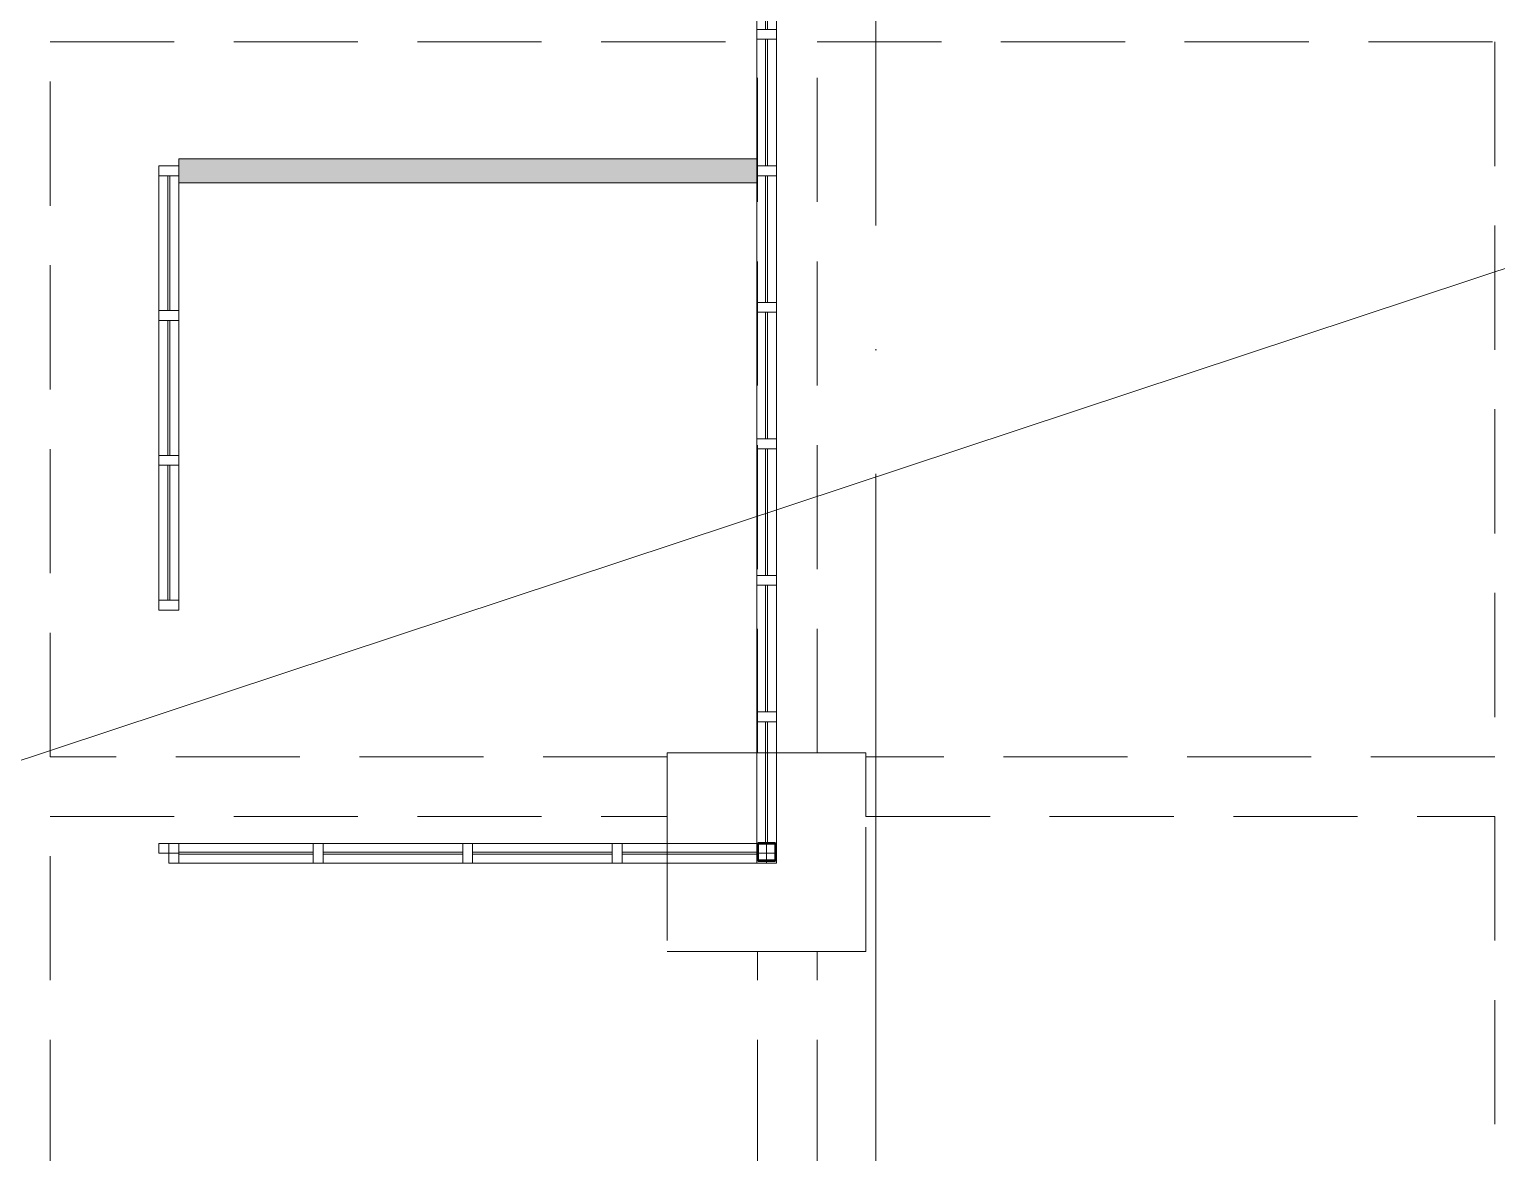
# Model space of a CAD drawing. Header units: millimetres. Extents: x 1606 to 301010, y -5142 to 244250.
# Drawn here: x 89421 to 96809, y 221332 to 226989 of the extents above; entities that cross this region are included whole.
import ezdxf

# ---------------------------------------------------------------- set-up
doc = ezdxf.new("R2010")
doc.units = ezdxf.units.MM
doc.linetypes.add('_SGE_Grid Line', pattern=[16250, 15000, -625, 0, -625])
doc.linetypes.add('_SGE_Hidden', pattern=[925, 625, -300])
for name, color, linetype, lineweight in [('0-1', 7, 'Continuous', 5), ('A-DETL', 90, 'Continuous', 18), ('A-GLAZ-CURT-1', 253, 'Continuous', 9), ('A-GLAZ-CWMG-1', 253, 'Continuous', 9), ('A-WALL-1', 253, 'Continuous', 9), ('S-BEAM-1', 7, '_SGE_Hidden', 18), ('S-BEAM-HDLN-1', 7, '_SGE_Hidden', 18), ('S-COLS', 52, 'Continuous', 18), ('S-COLS-SYMB', 171, 'Continuous', 50), ('S-FNDN-1', 32, '_SGE_Hidden', 18), ('S-GRID-1', 1, '_SGE_Grid Line', 13)]:
    doc.layers.add(name, color=color, linetype=linetype, lineweight=lineweight)
doc.layers.add('A-WALL-PATT-1', color=254, linetype='Continuous', lineweight=35, transparency=1)

# ---------------------------------------------------------------- blocks, each defined once
blk = doc.blocks.new('WYA_CP_Glazing Panel - CP_Center Glazing_GL1-8848000-WAREHOUSE SLAB PLAN')
at = {"layer": 'A-GLAZ-CURT-1'}
for p, q in [((338.75, 5), (-338.75, 5)), ((-338.75, 5), (-338.75, -5)), ((-338.75, 0), (-338.75, 5)), ((-338.75, 5), (338.75, 5)), ((338.75, -5), (338.75, 5)), ((338.75, 5), (338.75, -5)), ((-338.75, -5), (-338.75, 0)), ((-338.75, -5), (338.75, -5)), ((338.75, -5), (-338.75, -5))]:
    blk.add_line(p, q, dxfattribs=at)
blk = doc.blocks.new('Rectangular Mullion - 100 x 50mm-8542368-WAREHOUSE SLAB PLAN')
at = {"layer": 'A-GLAZ-CWMG-1'}
for p, q in [((59895.3, 222839.1), (59895.3, 222889.1)), ((59895.3, 222889.1), (59895.3, 222839.1)), ((59945.3, 222889.1), (59895.3, 222889.1)), ((59945.3, 222889.1), (59895.3, 222889.1)), ((60622.8, 222889.1), (59945.3, 222889.1)), ((60622.8, 222889.1), (59945.3, 222889.1)), ((60647.8, 222889.1), (60622.8, 222889.1)), ((60647.8, 222889.1), (60622.8, 222889.1)), ((59895.3, 222789.1), (59895.3, 222839.1)), ((59895.3, 222839.1), (59895.3, 222789.1)), ((59895.3, 222789.1), (59945.3, 222789.1)), ((59945.3, 222789.1), (59895.3, 222789.1)), ((59945.3, 222789.1), (60622.8, 222789.1)), ((60622.8, 222789.1), (59945.3, 222789.1)), ((60622.8, 222789.1), (60647.8, 222789.1)), ((60647.8, 222789.1), (60622.8, 222789.1))]:
    blk.add_line(p, q, dxfattribs=at)
blk = doc.blocks.new('Rectangular Mullion - 100 x 50mm-V49-WAREHOUSE SLAB PLAN')
at = {"layer": 'A-GLAZ-CWMG-1'}
for p, q in [((-50, 50), (0, 50)), ((-50, -50), (-50, 50)), ((0, 50), (-50, 50)), ((-50, 50), (-50, 5)), ((-50, 5), (-50, 0)), ((0, 50), (0, -50)), ((0, 0), (0, 50)), ((0, -50), (0, 0)), ((-50, 0), (-50, -5)), ((-50, -5), (-50, -50)), ((0, -50), (-50, -50)), ((-50, -50), (-5, -50)), ((-5, -50), (0, -50))]:
    blk.add_line(p, q, dxfattribs=at)
blk = doc.blocks.new('Rectangular Mullion - 100 x 50mm-V50-WAREHOUSE SLAB PLAN')
at = {"layer": 'A-GLAZ-CWMG-1'}
for p, q in [((0, 50), (-50, 50)), ((-50, 50), (-50, -50)), ((-50, 5), (-50, 50)), ((-50, 50), (0, 50)), ((-50, 0), (-50, 5)), ((-50, -5), (-50, 0)), ((0, -50), (0, 50)), ((0, 50), (0, 0)), ((-50, -50), (-50, -5)), ((-50, -50), (0, -50)), ((0, -50), (-50, -50)), ((0, 0), (0, -50))]:
    blk.add_line(p, q, dxfattribs=at)
blk = doc.blocks.new('WYA_CP_Glazing Panel - CP_Center Glazing_GL1-8848001-WAREHOUSE SLAB PLAN')
at = {"layer": 'A-GLAZ-CURT-1'}
for p, q in [((306.2, 5), (-306.2, 5)), ((-306.2, 5), (-306.2, -5)), ((-306.2, 0), (-306.2, 5)), ((-306.2, 5), (306.2, 5)), ((-306.2, -5), (-306.2, 0)), ((306.2, -5), (306.2, 5)), ((306.2, 5), (306.2, -5)), ((-306.2, -5), (306.2, -5)), ((306.2, -5), (-306.2, -5))]:
    blk.add_line(p, q, dxfattribs=at)
blk = doc.blocks.new('Rectangular Mullion - 100 x 50mm-8541624-WAREHOUSE SLAB PLAN')
at = {"layer": 'A-GLAZ-CWMG-1'}
for p, q in [((62855.3, 223526.5), (62855.3, 223501.5)), ((62855.3, 223526.5), (62855.3, 223501.5)), ((62855.3, 223501.5), (62855.3, 222889.1)), ((62855.3, 223501.5), (62855.3, 222889.1)), ((62955.3, 223501.5), (62955.3, 223526.5)), ((62955.3, 223526.5), (62955.3, 223501.5)), ((62955.3, 222889.1), (62955.3, 223501.5)), ((62955.3, 223501.5), (62955.3, 222889.1)), ((62955.3, 222839.1), (62955.3, 222889.1)), ((62955.3, 222889.1), (62955.3, 222839.1)), ((62955.3, 222789.1), (62955.3, 222839.1)), ((62955.3, 222839.1), (62955.3, 222789.1))]:
    blk.add_line(p, q, dxfattribs=at)
blk = doc.blocks.new('Rectangular Mullion - 100 x 50mm-8542370-WAREHOUSE SLAB PLAN')
at = {"layer": 'A-GLAZ-CWMG-1'}
for p, q in [((-50, 50), (0, 50)), ((-50, -50), (-50, 50)), ((0, 50), (-50, 50)), ((-50, 50), (-50, 0)), ((0, 50), (0, -50)), ((0, 0), (0, 50)), ((0, -50), (0, 0)), ((-50, 0), (-50, -50)), ((0, -50), (-50, -50)), ((-50, -50), (-5, -50)), ((-5, -50), (0, -50))]:
    blk.add_line(p, q, dxfattribs=at)
blk = doc.blocks.new('Rectangular Mullion - 100 x 50mm-V38-WAREHOUSE SLAB PLAN')
at = {"layer": 'A-GLAZ-CWMG-1'}
for p, q in [((0, 50), (-50, 50)), ((-50, 50), (-50, -50)), ((-50, 5), (-50, 50)), ((-50, 50), (0, 50)), ((-50, 0), (-50, 5)), ((-50, -5), (-50, 0)), ((0, -50), (0, 50)), ((0, 50), (0, 0)), ((-50, -50), (-50, -5)), ((-50, -50), (0, -50)), ((-5, -50), (-50, -50)), ((0, -50), (-5, -50)), ((0, 0), (0, -50))]:
    blk.add_line(p, q, dxfattribs=at)
blk = doc.blocks.new('WYA_CP_Glazing Panel - CP_Center Glazing_GL1-8848005-WAREHOUSE SLAB PLAN')
at = {"layer": 'A-GLAZ-CURT-1'}
for p, q in [((339.5, 5), (-339.5, 5)), ((-339.5, 5), (-339.5, -5)), ((-339.5, -5), (-339.5, 5)), ((-339.5, 5), (339.5, 5)), ((339.5, -5), (339.5, 5)), ((339.5, 5), (339.5, -5)), ((-339.5, -5), (339.5, -5)), ((339.5, -5), (-339.5, -5))]:
    blk.add_line(p, q, dxfattribs=at)
blk = doc.blocks.new('Rectangular Mullion - 100 x 50mm-8542423-WAREHOUSE SLAB PLAN')
at = {"layer": 'A-GLAZ-CWMG-1'}
for p, q in [((59845.3, 226301.1), (59945.3, 226301.1)), ((59945.3, 226301.1), (59845.3, 226301.1)), ((59845.3, 226301.1), (59845.3, 226251.1)), ((59845.3, 226251.1), (59845.3, 226301.1)), ((59945.3, 226251.1), (59945.3, 226301.1)), ((59945.3, 226251.1), (59945.3, 226301.1)), ((59845.3, 226251.1), (59845.3, 225572.1)), ((59845.3, 225572.1), (59845.3, 226251.1)), ((59945.3, 226216.1), (59945.3, 226251.1)), ((59945.3, 226216.1), (59945.3, 226251.1)), ((59945.3, 225572.1), (59945.3, 226216.1)), ((59945.3, 225572.1), (59945.3, 226216.1)), ((59845.3, 225572.1), (59845.3, 225547.1)), ((59845.3, 225547.1), (59845.3, 225572.1)), ((59945.3, 225547.1), (59945.3, 225572.1)), ((59945.3, 225547.1), (59945.3, 225572.1))]:
    blk.add_line(p, q, dxfattribs=at)
blk = doc.blocks.new('Rectangular Mullion - 100 x 50mm-V45-WAREHOUSE SLAB PLAN')
at = {"layer": 'A-GLAZ-CWMG-1'}
for p, q in [((-25, 50), (25, 50)), ((-25, -50), (-25, 50)), ((25, 50), (-25, 50)), ((-25, 50), (-25, -50)), ((25, 50), (25, -50)), ((25, 5), (25, 50)), ((25, -5), (25, 5)), ((25, -50), (-25, -50)), ((-25, -50), (25, -50)), ((25, -50), (25, -5))]:
    blk.add_line(p, q, dxfattribs=at)
blk = doc.blocks.new('WYA_CP_Glazing Panel - CP_Center Glazing_GL1-8848006-WAREHOUSE SLAB PLAN')
at = {"layer": 'A-GLAZ-CURT-1'}
for p, q in [((318.7, 5), (-318.7, 5)), ((-318.7, 5), (-318.7, -5)), ((-318.7, -5), (-318.7, 5)), ((-318.7, 5), (318.7, 5)), ((318.7, -5), (318.7, 5)), ((318.7, 5), (318.7, -5)), ((-318.7, -5), (318.7, -5)), ((318.7, -5), (-318.7, -5))]:
    blk.add_line(p, q, dxfattribs=at)
blk = doc.blocks.new('Rectangular Mullion - 100 x 50mm-8541158-WAREHOUSE SLAB PLAN')
at = {"layer": 'A-GLAZ-CWMG-1'}
for p, q in [((62855.3, 226963.5), (62855.3, 226938.5)), ((62855.3, 226963.5), (62855.3, 226938.5)), ((62955.3, 226938.5), (62955.3, 226963.5)), ((62955.3, 226963.5), (62955.3, 226938.5)), ((62855.3, 226938.5), (62855.3, 226336.1)), ((62855.3, 226938.5), (62855.3, 226336.1)), ((62955.3, 226301.1), (62955.3, 226938.5)), ((62955.3, 226938.5), (62955.3, 226301.1)), ((62855.3, 226336.1), (62855.3, 226301.1)), ((62855.3, 226336.1), (62855.3, 226301.1)), ((62855.3, 226301.1), (62855.3, 226276.1)), ((62855.3, 226301.1), (62855.3, 226276.1)), ((62955.3, 226276.1), (62955.3, 226301.1)), ((62955.3, 226301.1), (62955.3, 226276.1))]:
    blk.add_line(p, q, dxfattribs=at)
blk = doc.blocks.new('Rectangular Mullion - 100 x 50mm-8529201-WAREHOUSE SLAB PLAN')
at = {"layer": 'A-GLAZ-CWMG-1'}
for p, q in [((-25, 50), (25, 50)), ((-25, -50), (-25, 50)), ((25, 50), (-25, 50)), ((-25, 50), (-25, 5)), ((-25, 5), (-25, -5)), ((25, 50), (25, -50)), ((25, 5), (25, 50)), ((25, -5), (25, 5)), ((-25, -5), (-25, -50)), ((25, -50), (-25, -50)), ((-25, -50), (25, -50)), ((25, -50), (25, -5))]:
    blk.add_line(p, q, dxfattribs=at)
blk = doc.blocks.new('Rectangular Mullion - 100 x 50mm-V46-WAREHOUSE SLAB PLAN')
at = {"layer": 'A-GLAZ-CWMG-1'}
for p, q in [((-25, 50), (25, 50)), ((-25, -50), (-25, 50)), ((25, 50), (-25, 50)), ((-25, 50), (-25, 5)), ((-25, 5), (-25, -5)), ((25, 50), (25, -50)), ((25, -50), (25, 50)), ((-25, -5), (-25, -50)), ((25, -50), (-25, -50)), ((-25, -50), (25, -50))]:
    blk.add_line(p, q, dxfattribs=at)
blk = doc.blocks.new('Rectangular Mullion - 100 x 50mm-8542369-WAREHOUSE SLAB PLAN')
at = {"layer": 'A-GLAZ-CWMG-1'}
for p, q in [((59845.3, 224818.1), (59845.3, 224793.1)), ((59845.3, 224793.1), (59845.3, 224818.1)), ((59945.3, 224793.1), (59945.3, 224818.1)), ((59945.3, 224793.1), (59945.3, 224818.1)), ((59845.3, 224793.1), (59845.3, 224114.1)), ((59845.3, 224114.1), (59845.3, 224793.1)), ((59945.3, 224114.1), (59945.3, 224793.1)), ((59945.3, 224114.1), (59945.3, 224793.1)), ((59845.3, 224114.1), (59845.3, 224064.1)), ((59845.3, 224064.1), (59845.3, 224114.1)), ((59945.3, 224064.1), (59945.3, 224114.1)), ((59945.3, 224064.1), (59945.3, 224114.1)), ((59845.3, 224064.1), (59945.3, 224064.1)), ((59945.3, 224064.1), (59845.3, 224064.1))]:
    blk.add_line(p, q, dxfattribs=at)
blk = doc.blocks.new('Rectangular Mullion - 100 x 50mm-8540053-WAREHOUSE SLAB PLAN')
at = {"layer": 'A-GLAZ-CWMG-1'}
for p, q in [((59845.3, 225547.1), (59845.3, 225522.1)), ((59845.3, 225522.1), (59845.3, 225547.1)), ((59945.3, 225522.1), (59945.3, 225547.1)), ((59945.3, 225522.1), (59945.3, 225547.1)), ((59845.3, 225522.1), (59845.3, 224843.1)), ((59845.3, 224843.1), (59845.3, 225522.1)), ((59945.3, 224843.1), (59945.3, 225522.1)), ((59945.3, 224843.1), (59945.3, 225522.1)), ((59845.3, 224843.1), (59845.3, 224818.1)), ((59845.3, 224818.1), (59845.3, 224843.1)), ((59945.3, 224818.1), (59945.3, 224843.1)), ((59945.3, 224818.1), (59945.3, 224843.1))]:
    blk.add_line(p, q, dxfattribs=at)
blk = doc.blocks.new('Rectangular Mullion - 100 x 50mm-V53-WAREHOUSE SLAB PLAN')
at = {"layer": 'A-GLAZ-CWMG-1'}
for p, q in [((62855.3, 224213.9), (62855.3, 224188.9)), ((62855.3, 224213.9), (62855.3, 224188.9)), ((62955.3, 224188.9), (62955.3, 224213.9)), ((62955.3, 224213.9), (62955.3, 224188.9)), ((62855.3, 224188.9), (62855.3, 223551.5)), ((62855.3, 224188.9), (62855.3, 223551.5)), ((62955.3, 223551.5), (62955.3, 224188.9)), ((62955.3, 224188.9), (62955.3, 223551.5)), ((62855.3, 223551.5), (62855.3, 223526.5)), ((62855.3, 223551.5), (62855.3, 223526.5)), ((62955.3, 223526.5), (62955.3, 223551.5)), ((62955.3, 223551.5), (62955.3, 223526.5))]:
    blk.add_line(p, q, dxfattribs=at)
blk = doc.blocks.new('Rectangular Mullion - 100 x 50mm-V54-WAREHOUSE SLAB PLAN')
at = {"layer": 'A-GLAZ-CWMG-1'}
for p, q in [((62855.3, 224901.3), (62855.3, 224876.3)), ((62855.3, 224901.3), (62855.3, 224876.3)), ((62955.3, 224876.3), (62955.3, 224901.3)), ((62955.3, 224901.3), (62955.3, 224876.3)), ((62855.3, 224876.3), (62855.3, 224238.9)), ((62855.3, 224876.3), (62855.3, 224238.9)), ((62955.3, 224238.9), (62955.3, 224876.3)), ((62955.3, 224876.3), (62955.3, 224238.9)), ((62855.3, 224238.9), (62855.3, 224213.9)), ((62855.3, 224238.9), (62855.3, 224213.9)), ((62955.3, 224213.9), (62955.3, 224238.9)), ((62955.3, 224238.9), (62955.3, 224213.9))]:
    blk.add_line(p, q, dxfattribs=at)
blk = doc.blocks.new('Rectangular Mullion - 100 x 50mm-V55-WAREHOUSE SLAB PLAN')
at = {"layer": 'A-GLAZ-CWMG-1'}
for p, q in [((62855.3, 226276.1), (62855.3, 226251.1)), ((62855.3, 226276.1), (62855.3, 226251.1)), ((62855.3, 226251.1), (62855.3, 226216.1)), ((62855.3, 226251.1), (62855.3, 226216.1)), ((62855.3, 226216.1), (62855.3, 225613.7)), ((62855.3, 226216.1), (62855.3, 225613.7)), ((62955.3, 226251.1), (62955.3, 226276.1)), ((62955.3, 226276.1), (62955.3, 226251.1)), ((62955.3, 225613.7), (62955.3, 226251.1)), ((62955.3, 226251.1), (62955.3, 225613.7)), ((62855.3, 225613.7), (62855.3, 225588.7)), ((62855.3, 225613.7), (62855.3, 225588.7)), ((62955.3, 225588.7), (62955.3, 225613.7)), ((62955.3, 225613.7), (62955.3, 225588.7))]:
    blk.add_line(p, q, dxfattribs=at)
blk = doc.blocks.new('WYA_CP_Glazing Panel - CP_Center Glazing_GL1-8848008-WAREHOUSE SLAB PLAN')
at = {"layer": 'A-GLAZ-CURT-1'}
for p, q in [((351.25, 5), (-351.25, 5)), ((-351.25, 5), (-351.25, -5)), ((-351.25, -5), (-351.25, 5)), ((-351.25, 5), (351.25, 5)), ((351.25, -5), (351.25, 5)), ((351.25, 5), (351.25, -5)), ((-351.25, -5), (351.25, -5)), ((351.25, -5), (-351.25, -5))]:
    blk.add_line(p, q, dxfattribs=at)
blk = doc.blocks.new('Rectangular Mullion - 100 x 50mm-8541620-WAREHOUSE SLAB PLAN')
at = {"layer": 'A-GLAZ-CWMG-1'}
for p, q in [((60672.8, 222889.1), (60647.8, 222889.1)), ((60672.8, 222889.1), (60647.8, 222889.1)), ((61375.3, 222889.1), (60672.8, 222889.1)), ((61375.3, 222889.1), (60672.8, 222889.1)), ((61400.3, 222889.1), (61375.3, 222889.1)), ((61400.3, 222889.1), (61375.3, 222889.1)), ((60647.8, 222789.1), (60672.8, 222789.1)), ((60672.8, 222789.1), (60647.8, 222789.1)), ((60672.8, 222789.1), (61375.3, 222789.1)), ((61375.3, 222789.1), (60672.8, 222789.1)), ((61375.3, 222789.1), (61400.3, 222789.1)), ((61400.3, 222789.1), (61375.3, 222789.1))]:
    blk.add_line(p, q, dxfattribs=at)
blk = doc.blocks.new('WYA_CP_Glazing Panel - CP_Center Glazing_GL1-V57-WAREHOUSE SLAB PLAN')
at = {"layer": 'A-GLAZ-CURT-1'}
for p, q in [((338.75, 5), (-338.75, 5)), ((-338.75, 5), (-338.75, -5)), ((-338.75, -5), (-338.75, 5)), ((-338.75, 5), (338.75, 5)), ((338.75, -5), (338.75, 5)), ((338.75, 5), (338.75, 0)), ((338.75, 0), (338.75, -5)), ((-338.75, -5), (338.75, -5)), ((338.75, -5), (-338.75, -5))]:
    blk.add_line(p, q, dxfattribs=at)
blk = doc.blocks.new('Rectangular Mullion - 100 x 50mm-8541623-WAREHOUSE SLAB PLAN')
at = {"layer": 'A-GLAZ-CWMG-1'}
for p, q in [((62177.8, 222889.1), (62152.8, 222889.1)), ((62177.8, 222889.1), (62152.8, 222889.1)), ((62855.3, 222889.1), (62177.8, 222889.1)), ((62855.3, 222889.1), (62177.8, 222889.1)), ((62152.8, 222789.1), (62177.8, 222789.1)), ((62177.8, 222789.1), (62152.8, 222789.1)), ((62177.8, 222789.1), (62855.3, 222789.1)), ((62855.3, 222789.1), (62177.8, 222789.1)), ((62855.3, 222789.1), (62905.3, 222789.1)), ((62905.3, 222789.1), (62855.3, 222789.1)), ((62905.3, 222789.1), (62955.3, 222789.1)), ((62955.3, 222789.1), (62905.3, 222789.1))]:
    blk.add_line(p, q, dxfattribs=at)
blk = doc.blocks.new('23041_Modscape EF_ Central_V22_rvt-1-WAREHOUSE SLAB PLAN')
at = {"layer": 'A-WALL-PATT-1'}
blk.add_hatch(color=256, dxfattribs=at).paths.add_polyline_path([(62855.3, 226216.1), (62855.3, 226336.1), (59945.3, 226336.1), (59945.3, 226216.1)])
at = {"layer": 'A-WALL-1'}
for p, q in [((62855.3, 226336.1), (59945.3, 226336.1)), ((59945.3, 226336.1), (59945.3, 226216.1)), ((62855.3, 226336.1), (59945.3, 226336.1)), ((59945.3, 226301.1), (59945.3, 226336.1)), ((59945.3, 226251.1), (59945.3, 226301.1)), ((62855.3, 226216.1), (62855.3, 226336.1)), ((62855.3, 226336.1), (62855.3, 226301.1)), ((62855.3, 226301.1), (62855.3, 226251.1)), ((59945.3, 226216.1), (59945.3, 226251.1)), ((59945.3, 226216.1), (62855.3, 226216.1)), ((59945.3, 226216.1), (62855.3, 226216.1)), ((62855.3, 226251.1), (62855.3, 226216.1))]:
    blk.add_line(p, q, dxfattribs=at)
at = {"layer": 'A-GLAZ-CURT-1'}
for name, p, rotation in [('WYA_CP_Glazing Panel - CP_Center Glazing_GL1-8848006-WAREHOUSE SLAB PLAN', (62905.3, 227307.2), 90), ('WYA_CP_Glazing Panel - CP_Center Glazing_GL1-8848006-WAREHOUSE SLAB PLAN', (62905.3, 226619.8), 90), ('WYA_CP_Glazing Panel - CP_Center Glazing_GL1-8848005-WAREHOUSE SLAB PLAN', (59895.3, 225911.6), 270), ('WYA_CP_Glazing Panel - CP_Center Glazing_GL1-8848006-WAREHOUSE SLAB PLAN', (62905.3, 225932.4), 90), ('WYA_CP_Glazing Panel - CP_Center Glazing_GL1-8848006-WAREHOUSE SLAB PLAN', (62905.3, 225245), 90), ('WYA_CP_Glazing Panel - CP_Center Glazing_GL1-8848005-WAREHOUSE SLAB PLAN', (59895.3, 225182.6), 270), ('WYA_CP_Glazing Panel - CP_Center Glazing_GL1-8848006-WAREHOUSE SLAB PLAN', (62905.3, 224557.6), 90), ('WYA_CP_Glazing Panel - CP_Center Glazing_GL1-8848005-WAREHOUSE SLAB PLAN', (59895.3, 224453.6), 270), ('WYA_CP_Glazing Panel - CP_Center Glazing_GL1-8848006-WAREHOUSE SLAB PLAN', (62905.3, 223870.2), 90), ('WYA_CP_Glazing Panel - CP_Center Glazing_GL1-8848001-WAREHOUSE SLAB PLAN', (62905.3, 223195.3), 90)]:
    blk.add_blockref(name, p, dxfattribs=dict(at, rotation=rotation))
for name, p in [('WYA_CP_Glazing Panel - CP_Center Glazing_GL1-8848000-WAREHOUSE SLAB PLAN', (60284, 222839.1)), ('WYA_CP_Glazing Panel - CP_Center Glazing_GL1-8848008-WAREHOUSE SLAB PLAN', (61024, 222839.1)), ('WYA_CP_Glazing Panel - CP_Center Glazing_GL1-8848008-WAREHOUSE SLAB PLAN', (61776.5, 222839.1)), ('WYA_CP_Glazing Panel - CP_Center Glazing_GL1-V57-WAREHOUSE SLAB PLAN', (62516.5, 222839.1))]:
    blk.add_blockref(name, p, dxfattribs=at)
at = {"layer": 'A-GLAZ-CWMG-1'}
for name, p in [('Rectangular Mullion - 100 x 50mm-V53-WAREHOUSE SLAB PLAN', (0, 3437)), ('Rectangular Mullion - 100 x 50mm-8541158-WAREHOUSE SLAB PLAN', (0, 0)), ('Rectangular Mullion - 100 x 50mm-8542423-WAREHOUSE SLAB PLAN', (0, 0)), ('Rectangular Mullion - 100 x 50mm-V55-WAREHOUSE SLAB PLAN', (0, 0)), ('Rectangular Mullion - 100 x 50mm-8540053-WAREHOUSE SLAB PLAN', (0, 0)), ('Rectangular Mullion - 100 x 50mm-V53-WAREHOUSE SLAB PLAN', (0, 1374.8)), ('Rectangular Mullion - 100 x 50mm-V54-WAREHOUSE SLAB PLAN', (0, 0)), ('Rectangular Mullion - 100 x 50mm-8542369-WAREHOUSE SLAB PLAN', (0, 0)), ('Rectangular Mullion - 100 x 50mm-V53-WAREHOUSE SLAB PLAN', (0, 0)), ('Rectangular Mullion - 100 x 50mm-8541624-WAREHOUSE SLAB PLAN', (0, 0)), ('Rectangular Mullion - 100 x 50mm-8542368-WAREHOUSE SLAB PLAN', (0, 0)), ('Rectangular Mullion - 100 x 50mm-8541620-WAREHOUSE SLAB PLAN', (0, 0)), ('Rectangular Mullion - 100 x 50mm-8541620-WAREHOUSE SLAB PLAN', (752.5, 0)), ('Rectangular Mullion - 100 x 50mm-8541623-WAREHOUSE SLAB PLAN', (0, 0))]:
    blk.add_blockref(name, p, dxfattribs=at)
at = {"layer": 'A-GLAZ-CWMG-1', "extrusion": (0, 0, -1)}
for name, p, rotation in [('Rectangular Mullion - 100 x 50mm-8529201-WAREHOUSE SLAB PLAN', (-62905.3, 226963.5), 90), ('Rectangular Mullion - 100 x 50mm-V45-WAREHOUSE SLAB PLAN', (-59895.3, 226276.1), 270), ('Rectangular Mullion - 100 x 50mm-8529201-WAREHOUSE SLAB PLAN', (-62905.3, 226276.1), 90), ('Rectangular Mullion - 100 x 50mm-8529201-WAREHOUSE SLAB PLAN', (-59895.3, 225547.1), 270), ('Rectangular Mullion - 100 x 50mm-8529201-WAREHOUSE SLAB PLAN', (-62905.3, 225588.7), 90), ('Rectangular Mullion - 100 x 50mm-8529201-WAREHOUSE SLAB PLAN', (-62905.3, 224901.3), 90), ('Rectangular Mullion - 100 x 50mm-8529201-WAREHOUSE SLAB PLAN', (-59895.3, 224818.1), 270), ('Rectangular Mullion - 100 x 50mm-8529201-WAREHOUSE SLAB PLAN', (-62905.3, 224213.9), 90), ('Rectangular Mullion - 100 x 50mm-V46-WAREHOUSE SLAB PLAN', (-59895.3, 224089.1), 270), ('Rectangular Mullion - 100 x 50mm-8529201-WAREHOUSE SLAB PLAN', (-62905.3, 223526.5), 90), ('Rectangular Mullion - 100 x 50mm-8542370-WAREHOUSE SLAB PLAN', (-59895.3, 222839.1), 270), ('Rectangular Mullion - 100 x 50mm-8529201-WAREHOUSE SLAB PLAN', (-60647.8, 222839.1), 180), ('Rectangular Mullion - 100 x 50mm-8529201-WAREHOUSE SLAB PLAN', (-61400.3, 222839.1), 180), ('Rectangular Mullion - 100 x 50mm-8529201-WAREHOUSE SLAB PLAN', (-62152.8, 222839.1), 180), ('Rectangular Mullion - 100 x 50mm-V49-WAREHOUSE SLAB PLAN', (-62905.3, 222839.1), 180)]:
    blk.add_blockref(name, p, dxfattribs=dict(at, rotation=rotation))
at = {"layer": 'A-GLAZ-CWMG-1'}
for name, p, rotation in [('Rectangular Mullion - 100 x 50mm-V50-WAREHOUSE SLAB PLAN', (59895.3, 222839.1), 180), ('Rectangular Mullion - 100 x 50mm-V38-WAREHOUSE SLAB PLAN', (62905.3, 222839.1), 270)]:
    blk.add_blockref(name, p, dxfattribs=dict(at, rotation=rotation))
blk = doc.blocks.new('SGE_SCL-Column-Steel-SHS - OC2 - 89x6_0 SHS-2302973-WAREHOUSE SLAB PLAN')
at = {"layer": 'S-COLS-SYMB'}
for p, q in [((-44.5, -44.5), (-44.5, 44.5)), ((-44.5, 44.5), (44.5, 44.5)), ((44.5, 44.5), (44.5, -44.5)), ((44.5, -44.5), (-44.5, -44.5))]:
    blk.add_line(p, q, dxfattribs=at)

msp = doc.modelspace()

# ---------------------------------------------------------------- linework, layer by layer
at = {"layer": 'A-DETL'}
msp.add_line((124063.5, 234800.1), (65663.5, 215450.1), dxfattribs=at)
at = {"layer": 'S-BEAM-1'}
for p, q in [((89525.7, 223325.1), (89525.7, 226925.1)), ((89525.7, 226925.1), (93088.2, 226925.1)), ((93088.2, 223345.1), (93088.2, 226925.1)), ((93388.2, 223345.1), (93388.2, 226925.1)), ((93388.2, 226925.1), (96800.7, 226925.1)), ((96800.7, 226925.1), (96800.7, 223325.1)), ((92633.5, 223325.1), (89525.7, 223325.1)), ((96800.7, 223325.1), (93633.5, 223325.1)), ((89525.7, 219425.1), (89525.7, 223025.1)), ((89525.7, 223025.1), (92633.5, 223025.1)), ((93633.5, 223025.1), (96800.7, 223025.1)), ((96800.7, 223025.1), (96800.7, 219425.1)), ((93088.2, 219425.1), (93088.2, 222345.1)), ((93388.2, 219425.1), (93388.2, 222345.1))]:
    msp.add_line(p, q, dxfattribs=at)
at = {"layer": 'S-BEAM-HDLN-1'}
for p, q in [((93088.2, 223345.1), (93388.2, 223345.1)), ((92633.5, 223025.1), (92633.5, 223325.1)), ((93633.5, 223025.1), (93633.5, 223325.1)), ((93388.2, 222345.1), (93088.2, 222345.1))]:
    msp.add_line(p, q, dxfattribs=at)
at = {"layer": 'S-FNDN-1'}
for p, q in [((93088.2, 223345.1), (92633.5, 223345.1)), ((92633.5, 223345.1), (92633.5, 223325.1)), ((93633.5, 223345.1), (93388.2, 223345.1)), ((93633.5, 223325.1), (93633.5, 223345.1)), ((92633.5, 223025.1), (92633.5, 222345.1)), ((93633.5, 222345.1), (93633.5, 223025.1)), ((92633.5, 222345.1), (93088.2, 222345.1)), ((93388.2, 222345.1), (93633.5, 222345.1))]:
    msp.add_line(p, q, dxfattribs=at)
at = {"layer": 'S-GRID-1'}
msp.add_line((93683.5, 241000.1), (93683.5, 121161), dxfattribs=at)

# ---------------------------------------------------------------- block references
at = {"layer": '0-1'}
msp.add_blockref('23041_Modscape EF_ Central_V22_rvt-1-WAREHOUSE SLAB PLAN', (30228.2, 0), dxfattribs=at)
at = {"layer": 'S-COLS'}
msp.add_blockref('SGE_SCL-Column-Steel-SHS - OC2 - 89x6_0 SHS-2302973-WAREHOUSE SLAB PLAN', (93133.5, 222845.1), dxfattribs=at)

doc.saveas('drawing.dxf')
